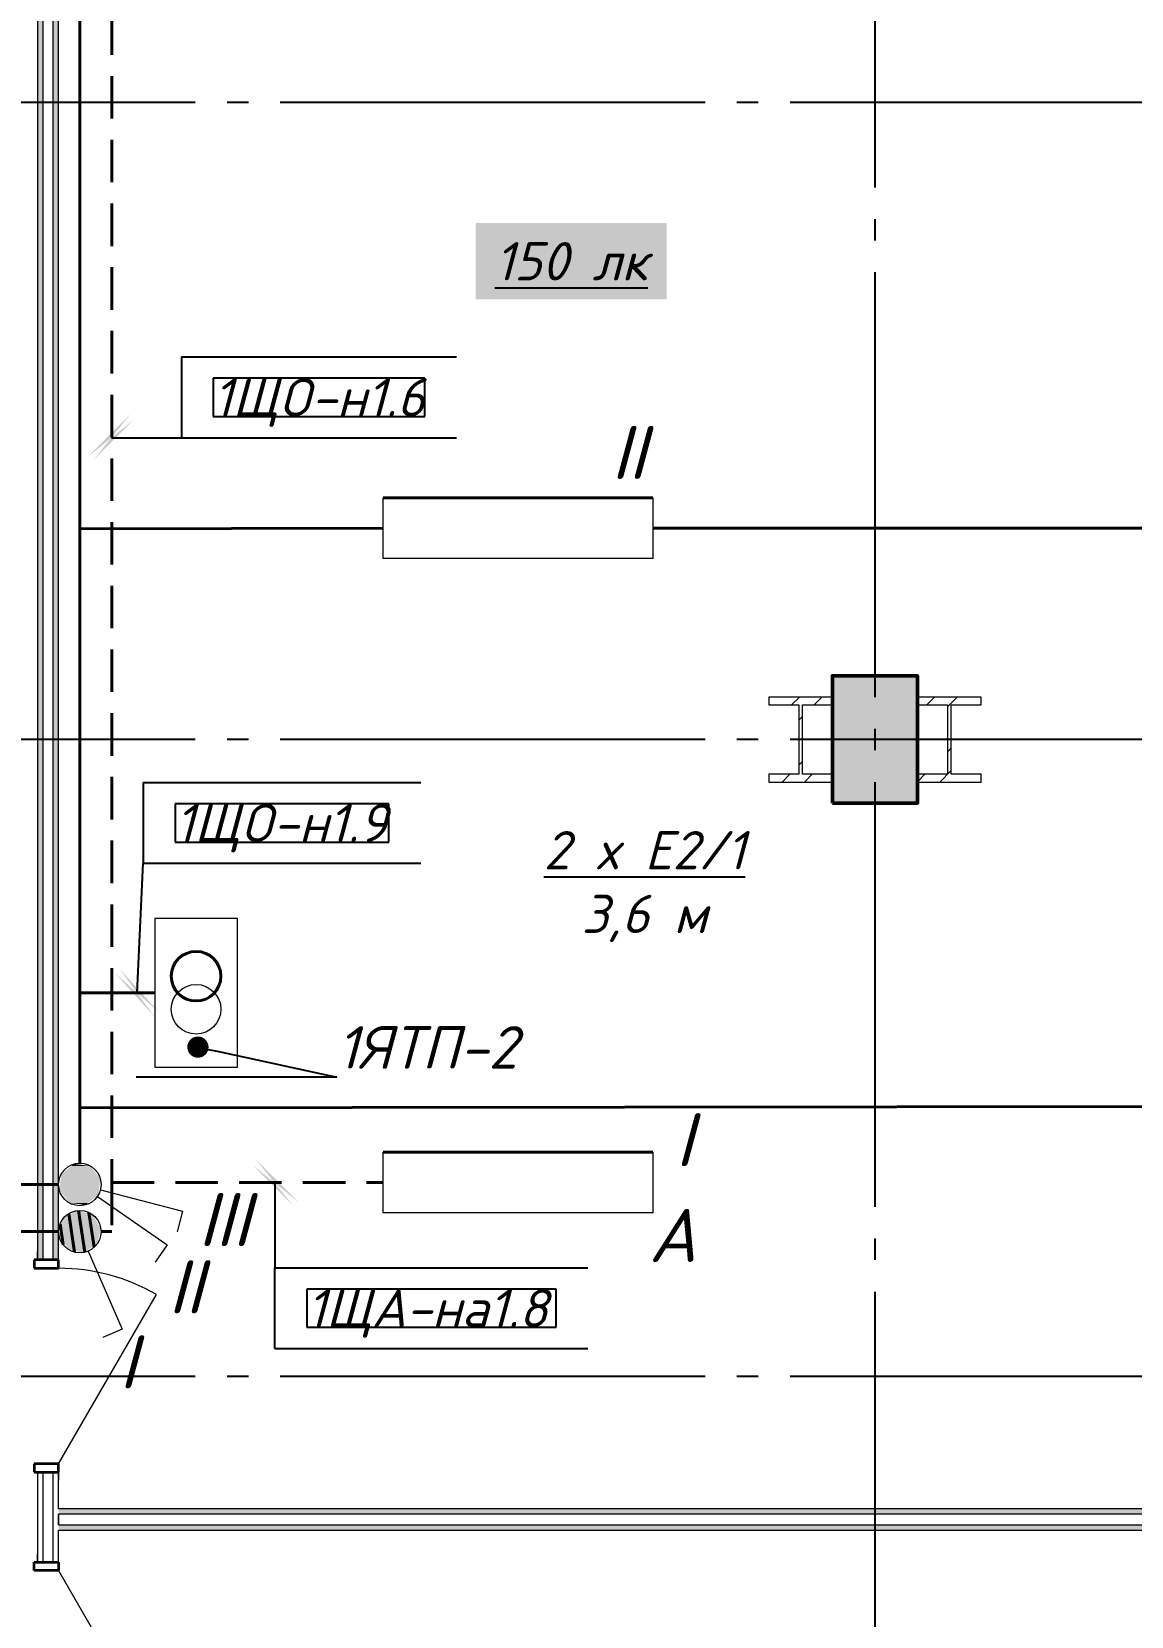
# Model space of a CAD drawing. Header units: millimetres. Extents: x 0 to 1293, y 0 to 420.
# Drawn here: x 418.5 to 470.3, y 148.3 to 222.9 of the extents above; entities that cross this region are included whole.
import ezdxf
from ezdxf import colors
from ezdxf.entities.mleader import LeaderData, LeaderLine
from ezdxf.math import Vec2, Vec3

# ---------------------------------------------------------------- set-up
doc = ezdxf.new("R2010")
doc.units = ezdxf.units.MM
doc.linetypes.add('JIS_02_2.0', pattern=[3, 2, -1])
doc.linetypes.add('ГОСТ 2.303 5', pattern=[24, 20, -1.5, 1, -1.5])
for name, color, linetype in [('@000', 7, 'Continuous'), ('Viewport1ForCustomObjects_0', 7, 'Continuous'), ('Viewport2ForCustomObjects_0', 7, 'Continuous'), ('СПКБ-0000-000-АР#001$0$Двери ArchiCAD', 7, 'Continuous'), ('СПКБ-0000-000-АР#001$0$Колонны новые', 7, 'Continuous'), ('СПКБ-0000-000-АР#001$0$Колонны существующие', 7, 'Continuous'), ('СПКБ-0000-000-АР#001$0$Стены', 7, 'Continuous'), ('Строительные оси', 7, 'Continuous'), ('ЭО_АВАРИЙНОЕ ОСВЕЩЕНИЕ', 7, 'Continuous'), ('ЭО_РАБОЧЕЕ ОСВЕЩЕНИЕ', 7, 'Continuous')]:
    doc.layers.add(name, color=color, linetype=linetype)
for name, color, linetype, lineweight, true_color in [('СПКБ-0000-000-АР#001$0$Двери ArchiCAD_Ном._пера__161', 7, 'Continuous', 13, 0xe11606), ('СПКБ-0000-000-АР#001$0$Двери ArchiCAD_Ном._пера__23', 7, 'Continuous', 35, 0xff6600), ('СПКБ-0000-000-АР#001$0$Двери ArchiCAD_Ном._пера__3', 7, 'Continuous', 18, 0xff6600), ('СПКБ-0000-000-АР#001$0$Колонны новые_Ном._пера__108', 7, 'Continuous', 13, 0xfd8379), ('СПКБ-0000-000-АР#001$0$Колонны существующие_Ном._пера__102', 7, 'Continuous', 13, 0xcccccc), ('СПКБ-0000-000-АР#001$0$Стены_Ном._пера__161', 7, 'Continuous', 13, 0xe11606)]:
    doc.layers.add(name, color=color, linetype=linetype, lineweight=lineweight, true_color=true_color)
doc.layers.add('СПКБ-0000-000-АР#001$0$Колонны новые_Ном._пера__20', color=1, linetype='Continuous', lineweight=20)
doc.layers.add('СПКБ-0000-000-АР#001$0$Колонны существующие_Ном._пера__141', color=7, linetype='Continuous', lineweight=50)
doc.styles.add('1.8', font='isocpeui.ttf', dxfattribs={"height": 1.8})
doc.styles.add('2.5', font='isocpeui.ttf')
doc.styles.add('CustomTextStyle160', font='isocpeui.ttf', dxfattribs={"height": 1.8})
doc.styles.add('CustomTextStyle161', font='isocpeui.ttf', dxfattribs={"height": 1.8})
doc.styles.add('CustomTextStyle208', font='isocpeui.ttf', dxfattribs={"height": 1.8})
pattern_1 = [(0, (0, 0), (0, 75), [0, -75])]
pattern_2 = [(45, (0, 0), (-159.099, 159.099), []), (45, (-53.03, 53.03), (-159.099, 159.099), [])]

# ---------------------------------------------------------------- blocks, each defined once
blk = doc.blocks.new('_Dot')
at = {"color": 0, "linetype": 'ByBlock', "lineweight": -2}
blk.add_line((-0.5, 0), (-1, 0), dxfattribs=at)
at = {"color": 0, "linetype": 'ByBlock', "const_width": 0.5}
blk.add_lwpolyline([(-0.25, 0, 1), (0.25, 0, 1)], format="xyb", close=True, dxfattribs=at)
blk = doc.blocks.new('СПКБ-0000-000-АР#001$0$Стена_36', base_point=(8099.7, 3162.7))
at = {"layer": 'СПКБ-0000-000-АР#001$0$Стены_Ном._пера__161', "linetype": 'Continuous', "lineweight": 13, "true_color": 0xe11606}
h = blk.add_hatch(dxfattribs=at)
h.set_pattern_fill('ГИПС', color=12, style=0, pattern_type=2)
h.set_pattern_definition(pattern_1)
h.paths.add_polyline_path([(17878.4, 3262.7), (8199.7, 3262.7), (8199.7, 3237.7), (17878.4, 3237.7)])
h = blk.add_hatch(dxfattribs=at)
h.set_pattern_fill('ГИПС', color=12, style=0, pattern_type=2)
h.set_pattern_definition(pattern_1)
h.paths.add_polyline_path([(8199.7, 3162.7), (17878.4, 3162.7), (17878.4, 3187.7), (8199.7, 3187.7)])
at = {"layer": 'СПКБ-0000-000-АР#001$0$Стены_Ном._пера__161', "color": 12, "linetype": 'Continuous', "lineweight": 13, "true_color": 0xe11606}
for p, q in [((17878.4, 3237.7), (8199.7, 3237.7)), ((8199.7, 3187.7), (17878.4, 3187.7))]:
    blk.add_line(p, q, dxfattribs=at)
at = {"layer": 'СПКБ-0000-000-АР#001$0$Стены_Ном._пера__161', "color": 12, "linetype": 'Continuous', "lineweight": 13, "true_color": 0xe11606, "flags": 128}
for points in [[(17878.4, 3262.7), (8199.7, 3262.7)], [(8199.7, 3237.7), (8199.7, 3187.7)], [(17878.4, 3162.7), (17878.4, 3262.7)], [(8199.7, 3162.7), (17878.4, 3162.7)]]:
    blk.add_lwpolyline(points, dxfattribs=at)
blk = doc.blocks.new('СПКБ-0000-000-АР#001$0$Однопольная Дверь 19_4')
at = {"layer": 'СПКБ-0000-000-АР#001$0$Двери ArchiCAD_Ном._пера__161', "color": 12, "linetype": 'Continuous', "lineweight": 13, "true_color": 0xe11606}
for p, q in [((-500, 0), (-537, 0)), ((-500, 0), (-500, -25)), ((500, 0), (500, -25)), ((500, 0), (537, 0)), ((-500, -25), (-500, -75)), ((500, -25), (500, -75)), ((-500, -100), (-537, -100)), ((-500, -75), (-500, -100)), ((500, -75), (500, -100)), ((500, -100), (537, -100))]:
    blk.add_line(p, q, dxfattribs=at)
at = {"layer": 'СПКБ-0000-000-АР#001$0$Двери ArchiCAD_Ном._пера__23', "color": 30, "linetype": 'Continuous', "lineweight": 35, "true_color": 0xff6600}
for p, q in [((-460, 0), (-500, 0)), ((-500, 0), (-500, -115)), ((-460, -115), (-460, 0)), ((500, 0), (460, 0)), ((460, 0), (460, -115)), ((500, -115), (500, 0)), ((-500, -115), (-460, -115)), ((460, -115), (500, -115))]:
    blk.add_line(p, q, dxfattribs=at)
at = {"layer": 'СПКБ-0000-000-АР#001$0$Двери ArchiCAD_Ном._пера__3', "color": 30, "linetype": 'Continuous', "lineweight": 18, "true_color": 0xff6600}
blk.add_line((460, 0), (-336.7, 460), dxfattribs=at)
blk.add_arc((460, 0), 920, 150, 180, dxfattribs=at)
blk = doc.blocks.new('СПКБ-0000-000-АР#001$0$Стена_124', base_point=(8099.7, 935.7))
at = {"layer": 'СПКБ-0000-000-АР#001$0$Стены_Ном._пера__161', "linetype": 'Continuous', "lineweight": 13, "true_color": 0xe11606}
h = blk.add_hatch(dxfattribs=at)
h.set_pattern_fill('ГИПС', color=12, style=0, pattern_type=2)
h.set_pattern_definition(pattern_1)
h.paths.add_polyline_path([(8124.7, 16413.5), (8099.7, 16438.5), (8099.7, 4435.9), (8124.7, 4435.9)])
h = blk.add_hatch(dxfattribs=at)
h.set_pattern_fill('ГИПС', color=12, style=0, pattern_type=2)
h.set_pattern_definition(pattern_1)
h.paths.add_polyline_path([(8174.7, 16363.5), (8174.7, 4435.9), (8199.7, 4435.9), (8199.7, 16338.5)])
h = blk.add_hatch(dxfattribs=at)
h.set_pattern_fill('ГИПС', color=12, style=0, pattern_type=2)
h.set_pattern_definition(pattern_1)
h.paths.add_polyline_path([(8099.7, 3012.4), (8124.7, 3012.4), (8124.7, 3435.9), (8099.7, 3435.9)])
h = blk.add_hatch(dxfattribs=at)
h.set_pattern_fill('ГИПС', color=12, style=0, pattern_type=2)
h.set_pattern_definition(pattern_1)
h.paths.add_polyline_path([(8199.7, 3435.9), (8174.7, 3435.9), (8174.7, 3012.4), (8199.7, 3012.4)])
at = {"layer": 'СПКБ-0000-000-АР#001$0$Стены_Ном._пера__161', "color": 12, "linetype": 'Continuous', "lineweight": 13, "true_color": 0xe11606}
for p, q in [((8124.7, 16413.5), (8124.7, 4435.9)), ((8174.7, 4435.9), (8174.7, 16363.5)), ((8099.7, 4435.9), (8099.7, 4472.9)), ((8124.7, 4435.9), (8099.7, 4435.9)), ((8174.7, 4435.9), (8124.7, 4435.9)), ((8199.7, 4435.9), (8174.7, 4435.9)), ((8199.7, 4435.9), (8199.7, 4472.9)), ((8099.7, 3435.9), (8099.7, 3398.9)), ((8124.7, 3435.9), (8099.7, 3435.9)), ((8124.7, 3435.9), (8124.7, 3012.4)), ((8174.7, 3435.9), (8124.7, 3435.9)), ((8174.7, 3012.4), (8174.7, 3435.9)), ((8199.7, 3435.9), (8174.7, 3435.9)), ((8199.7, 3435.9), (8199.7, 3398.9)), ((8099.7, 3012.4), (8099.7, 3049.4)), ((8124.7, 3012.4), (8099.7, 3012.4)), ((8174.7, 3012.4), (8124.7, 3012.4)), ((8199.7, 3012.4), (8174.7, 3012.4)), ((8199.7, 3012.4), (8199.7, 3049.4))]:
    blk.add_line(p, q, dxfattribs=at)
at = {"layer": 'СПКБ-0000-000-АР#001$0$Стены_Ном._пера__161', "color": 12, "linetype": 'Continuous', "lineweight": 13, "true_color": 0xe11606, "flags": 128}
for points in [[(8099.7, 16438.5), (8099.7, 4435.9)], [(8199.7, 4435.9), (8199.7, 16338.5)], [(8099.7, 3435.9), (8099.7, 3012.4)], [(8199.7, 3262.7), (8199.7, 3435.9)], [(8199.7, 3187.7), (8199.7, 3237.7)], [(8199.7, 3012.4), (8199.7, 3162.7)]]:
    blk.add_lwpolyline(points, dxfattribs=at)
at = {"layer": 'СПКБ-0000-000-АР#001$0$Двери ArchiCAD', "color": 21, "linetype": 'Continuous', "lineweight": 18, "true_color": 0xff9955, "zscale": 1000, "rotation": 270}
blk.add_blockref('СПКБ-0000-000-АР#001$0$Однопольная Дверь 19_4', (8199.7, 3935.9), dxfattribs=at)
at = {"layer": 'СПКБ-0000-000-АР#001$0$Двери ArchiCAD', "color": 21, "linetype": 'Continuous', "lineweight": 18, "true_color": 0xff9955, "xscale": -1, "zscale": 1000, "rotation": 270}
blk.add_blockref('СПКБ-0000-000-АР#001$0$Однопольная Дверь 19_4', (8199.7, 2512.4), dxfattribs=at)
blk = doc.blocks.new('СПКБ-0000-000-АР#001$0$Колонна_17', base_point=(12043.1, 6885.7))
at = {"layer": 'СПКБ-0000-000-АР#001$0$Колонны существующие_Ном._пера__102', "linetype": 'Continuous', "lineweight": 13, "true_color": 0xcccccc}
blk.add_hatch(color=254, dxfattribs=at).paths.add_polyline_path([(11843.1, 6585.7), (12243.1, 6585.7), (12243.1, 7185.7), (11843.1, 7185.7)])
at = {"layer": 'СПКБ-0000-000-АР#001$0$Колонны существующие_Ном._пера__141', "color": 7, "linetype": 'Continuous', "lineweight": 50, "flags": 128}
blk.add_lwpolyline([(11843.1, 6585.7), (12243.1, 6585.7), (12243.1, 7185.7), (11843.1, 7185.7)], close=True, dxfattribs=at)
blk = doc.blocks.new('СПКБ-0000-000-АР#001$0$Колонна_75', base_point=(12393.1, 6885.7))
at = {"layer": 'СПКБ-0000-000-АР#001$0$Колонны новые_Ном._пера__108', "linetype": 'Continuous', "lineweight": 13, "true_color": 0xfd8379}
h = blk.add_hatch(dxfattribs=at)
h.set_pattern_fill('СТАЛЬ', color=11, style=0, pattern_type=2)
h.set_pattern_definition(pattern_2)
h.paths.add_polyline_path([(12243.1, 6685.7), (12543.1, 6685.7), (12543.1, 6722.4), (12401.9, 6722.4), (12401.9, 7049.1), (12543.1, 7049.1), (12543.1, 7085.7), (12243.1, 7085.7), (12243.1, 7049.1), (12384.4, 7049.1), (12384.4, 6722.4), (12243.1, 6722.4)])
at = {"layer": 'СПКБ-0000-000-АР#001$0$Колонны новые_Ном._пера__20', "color": 1, "linetype": 'Continuous', "lineweight": 20}
for p, q in [((12543.1, 7085.7), (12243.1, 7085.7)), ((12243.1, 7085.7), (12243.1, 7049.1)), ((12243.1, 7049.1), (12384.4, 7049.1)), ((12384.4, 7049.1), (12384.4, 6722.4)), ((12401.9, 6722.4), (12401.9, 7049.1)), ((12401.9, 7049.1), (12543.1, 7049.1)), ((12543.1, 7049.1), (12543.1, 7085.7)), ((12384.4, 6722.4), (12243.1, 6722.4)), ((12243.1, 6722.4), (12243.1, 6685.7)), ((12543.1, 6722.4), (12401.9, 6722.4)), ((12543.1, 6685.7), (12543.1, 6722.4)), ((12243.1, 6685.7), (12543.1, 6685.7))]:
    blk.add_line(p, q, dxfattribs=at)
blk = doc.blocks.new('СПКБ-0000-000-АР#001$0$Колонна_76', base_point=(11693.1, 6885.7))
at = {"layer": 'СПКБ-0000-000-АР#001$0$Колонны новые_Ном._пера__108', "linetype": 'Continuous', "lineweight": 13, "true_color": 0xfd8379}
h = blk.add_hatch(dxfattribs=at)
h.set_pattern_fill('СТАЛЬ', color=11, style=0, pattern_type=2)
h.set_pattern_definition(pattern_2)
h.paths.add_polyline_path([(11843.1, 6685.7), (11843.1, 6722.4), (11701.9, 6722.4), (11701.9, 7049.1), (11843.1, 7049.1), (11843.1, 7085.7), (11543.1, 7085.7), (11543.1, 7049.1), (11684.4, 7049.1), (11684.4, 6722.4), (11543.1, 6722.4), (11543.1, 6685.7)])
at = {"layer": 'СПКБ-0000-000-АР#001$0$Колонны новые_Ном._пера__20', "color": 1, "linetype": 'Continuous', "lineweight": 20}
for p, q in [((11843.1, 7085.7), (11543.1, 7085.7)), ((11543.1, 7085.7), (11543.1, 7049.1)), ((11543.1, 7049.1), (11684.4, 7049.1)), ((11684.4, 7049.1), (11684.4, 6722.4)), ((11701.9, 6722.4), (11701.9, 7049.1)), ((11701.9, 7049.1), (11843.1, 7049.1)), ((11843.1, 7049.1), (11843.1, 7085.7)), ((11684.4, 6722.4), (11543.1, 6722.4)), ((11543.1, 6722.4), (11543.1, 6685.7)), ((11843.1, 6722.4), (11701.9, 6722.4)), ((11843.1, 6685.7), (11843.1, 6722.4)), ((11543.1, 6685.7), (11843.1, 6685.7))]:
    blk.add_line(p, q, dxfattribs=at)
blk = doc.blocks.new('*E595')
at = {"layer": 'СПКБ-0000-000-АР#001$0$Колонны новые', "color": 1, "lineweight": 20, "xscale": 0.01, "yscale": 0.01, "zscale": 0.01}
for name, p in [('СПКБ-0000-000-АР#001$0$Колонна_76', (393.25, 119.5)), ('СПКБ-0000-000-АР#001$0$Колонна_75', (400.25, 119.5))]:
    blk.add_blockref(name, p, dxfattribs=at)
at = {"layer": 'СПКБ-0000-000-АР#001$0$Колонны существующие', "color": 7, "lineweight": 50, "xscale": 0.01, "yscale": 0.01, "zscale": 0.01}
blk.add_blockref('СПКБ-0000-000-АР#001$0$Колонна_17', (396.75, 119.5), dxfattribs=at)
at = {"layer": 'СПКБ-0000-000-АР#001$0$Стены', "color": 12, "lineweight": 13, "true_color": 0xe11606, "xscale": 0.01, "yscale": 0.01, "zscale": 0.01}
for name, p in [('СПКБ-0000-000-АР#001$0$Стена_124', (357.316, 60)), ('СПКБ-0000-000-АР#001$0$Стена_36', (357.316, 82.27))]:
    blk.add_blockref(name, p, dxfattribs=at)
blk = doc.blocks.new('*E596')
at = {"layer": 'Строительные оси', "color": 3, "linetype": 'ГОСТ 2.303 5', "lineweight": 25}
for p, q in [((418.188, 318), (418.188, 14)), ((578.188, 158), (14.188, 158)), ((578.188, 128), (14.188, 128)), ((578.188, 98), (14.188, 98))]:
    blk.add_line(p, q, dxfattribs=at)
at = {"layer": 'ЭО_АВАРИЙНОЕ ОСВЕЩЕНИЕ', "color": 1, "linetype": 'JIS_02_2.0', "lineweight": 40}
for p, q in [((382.253, 165.238), (382.253, 107.138)), ((382.253, 107.138), (395.036, 107.138)), ((382.253, 107.138), (382.253, 104.828)), ((379.753, 104.828), (376.801, 104.828)), ((382.253, 104.828), (381.753, 104.828))]:
    blk.add_line(p, q, dxfattribs=at)
at = {"layer": 'ЭО_АВАРИЙНОЕ ОСВЕЩЕНИЕ', "color": 1, "lineweight": 40}
for p, q in [((395.036, 108.563), (407.726, 108.563)), ((380.227, 105.679), (380.499, 103.861)), ((380.687, 105.826), (380.981, 103.854)), ((381.183, 105.731), (381.428, 104.09)), ((379.819, 105.186), (379.965, 104.213))]:
    blk.add_line(p, q, dxfattribs=at)
at = {"layer": 'ЭО_АВАРИЙНОЕ ОСВЕЩЕНИЕ', "color": 7, "lineweight": 0}
for p, q in [((395.036, 105.713), (395.036, 108.563)), ((407.726, 108.563), (407.726, 105.713)), ((407.726, 105.713), (395.036, 105.713)), ((381.152, 103.911), (382.746, 100.242)), ((382.746, 100.242), (381.828, 99.844))]:
    blk.add_line(p, q, dxfattribs=at)
blk.add_circle((380.753, 104.828), 1, dxfattribs=at)
at = {"layer": 'ЭО_АВАРИЙНОЕ ОСВЕЩЕНИЕ', "color": 1, "lineweight": 0}
for points in [[(379.949, 105.423), (379.838, 104.976), (381.742, 104.976)], [(380.297, 105.632), (379.949, 105.423), (381.473, 105.423)], [(379.949, 105.423), (381.473, 105.423), (381.742, 104.976)], [(380.606, 105.817), (380.297, 105.632), (381.348, 105.632)], [(380.297, 105.632), (381.348, 105.632), (381.473, 105.423)], [(379.838, 104.976), (379.764, 104.681), (381.668, 104.681)], [(379.764, 104.681), (380.033, 104.233), (381.557, 104.233)], [(379.764, 104.681), (381.668, 104.681), (381.557, 104.233)], [(379.838, 104.976), (381.742, 104.976), (381.668, 104.681)], [(380.033, 104.233), (380.158, 104.024), (381.209, 104.024)], [(380.033, 104.233), (381.557, 104.233), (381.209, 104.024)], [(380.158, 104.024), (381.209, 104.024), (380.901, 103.839)]]:
    blk.add_solid(points, dxfattribs=at)
at = {"layer": 'ЭО_РАБОЧЕЕ ОСВЕЩЕНИЕ', "color": 5, "lineweight": 40}
for p, q in [((380.753, 168.769), (380.753, 137.927)), ((395.036, 139.378), (407.726, 139.378)), ((380.753, 137.927), (395.036, 137.945)), ((380.753, 137.927), (380.753, 116.074)), ((444.99, 137.953), (407.726, 137.953)), ((380.753, 116.074), (384.281, 116.077)), ((380.753, 116.074), (380.753, 110.665)), ((451.335, 110.747), (380.753, 110.665)), ((380.753, 110.665), (380.753, 108.051)), ((377.753, 107.051), (379.753, 107.051))]:
    blk.add_line(p, q, dxfattribs=at)
at = {"layer": 'ЭО_РАБОЧЕЕ ОСВЕЩЕНИЕ', "color": 7, "lineweight": 0}
for p, q in [((395.036, 136.528), (395.036, 139.378)), ((407.726, 139.378), (407.726, 136.528)), ((407.726, 136.528), (395.036, 136.528)), ((388.17, 119.579), (384.281, 119.579)), ((384.281, 119.579), (384.281, 112.579)), ((388.17, 112.579), (388.17, 119.579)), ((384.281, 112.579), (388.17, 112.579)), ((381.721, 106.798), (385.591, 105.788)), ((381.576, 106.482), (384.867, 104.209)), ((385.591, 105.788), (385.338, 104.82)), ((384.867, 104.209), (384.299, 103.386))]:
    blk.add_line(p, q, dxfattribs=at)
at = {"layer": 'ЭО_РАБОЧЕЕ ОСВЕЩЕНИЕ', "color": 5, "lineweight": 40}
blk.add_circle((386.226, 116.857), 1.167, dxfattribs=at)
at = {"layer": 'ЭО_РАБОЧЕЕ ОСВЕЩЕНИЕ', "color": 7, "lineweight": 0}
for centre, radius in [((386.226, 115.301), 1.167), ((380.753, 107.051), 1)]:
    blk.add_circle(centre, radius, dxfattribs=at)
at = {"layer": 'ЭО_РАБОЧЕЕ ОСВЕЩЕНИЕ', "color": 5, "lineweight": 40}
for points in [[(379.884, 107.545), (379.855, 107.316), (381.717, 107.316)], [(380.366, 107.92), (379.884, 107.545), (381.539, 107.545)], [(379.884, 107.545), (381.539, 107.545), (381.717, 107.316)], [(380.488, 108.015), (380.366, 107.92), (381.247, 107.92)], [(380.366, 107.92), (381.247, 107.92), (381.539, 107.545)], [(379.855, 107.316), (379.789, 106.786), (381.651, 106.786)], [(379.789, 106.786), (379.967, 106.556), (381.622, 106.556)], [(379.789, 106.786), (381.651, 106.786), (381.622, 106.556)], [(379.855, 107.316), (381.717, 107.316), (381.651, 106.786)], [(379.967, 106.556), (380.259, 106.181), (381.14, 106.181)], [(379.967, 106.556), (381.622, 106.556), (381.14, 106.181)], [(380.259, 106.181), (381.14, 106.181), (381.018, 106.086)]]:
    blk.add_solid(points, dxfattribs=at)
blk = doc.blocks.new('CustomObjectsInViewport1_0')
at = {"layer": 'ЭО_АВАРИЙНОЕ ОСВЕЩЕНИЕ'}
for p, q in [((429.936, 168.702), (429.936, 164.712)), ((429.936, 164.712), (444.677, 164.712)), ((429.936, 160.912), (429.936, 164.712)), ((429.936, 160.912), (444.677, 160.912))]:
    blk.add_line(p, q, dxfattribs=at)
at = {"layer": 'ЭО_АВАРИЙНОЕ ОСВЕЩЕНИЕ', "color": 7, "true_color": 0xffffff}
for p, q in [((443.177, 163.712), (431.436, 163.712)), ((431.436, 163.712), (431.436, 161.912)), ((443.177, 161.912), (443.177, 163.712)), ((431.436, 161.912), (443.177, 161.912)), ((431.436, 161.912), (431.436, 161.912))]:
    blk.add_line(p, q, dxfattribs=at)
at = {"layer": 'ЭО_АВАРИЙНОЕ ОСВЕЩЕНИЕ'}
blk.add_solid([(431.042, 167.808), (429.042, 169.808), (428.83, 169.596), (430.83, 167.596)], dxfattribs=at)
at = {"layer": 'ЭО_РАБОЧЕЕ ОСВЕЩЕНИЕ'}
for p, q in [((425.534, 207.599), (438.491, 207.599)), ((425.534, 207.599), (425.534, 203.799)), ((422.239, 203.799), (425.534, 203.799)), ((425.534, 203.799), (438.491, 203.799)), ((423.739, 187.558), (436.8, 187.558)), ((423.739, 187.558), (423.739, 183.758)), ((423.446, 177.66), (423.739, 183.758)), ((423.739, 183.758), (436.8, 183.758))]:
    blk.add_line(p, q, dxfattribs=at)
at = {"layer": 'ЭО_РАБОЧЕЕ ОСВЕЩЕНИЕ', "color": 7, "true_color": 0xffffff}
for p, q in [((436.991, 206.599), (427.034, 206.599)), ((427.034, 206.599), (427.034, 204.799)), ((436.991, 204.799), (436.991, 206.599)), ((427.034, 204.799), (436.991, 204.799)), ((427.034, 204.799), (427.034, 204.799)), ((435.3, 186.558), (425.239, 186.558)), ((425.239, 186.558), (425.239, 184.758)), ((435.3, 184.758), (435.3, 186.558)), ((425.239, 184.758), (435.3, 184.758)), ((425.239, 184.758), (425.239, 184.758))]:
    blk.add_line(p, q, dxfattribs=at)
at = {"layer": 'ЭО_РАБОЧЕЕ ОСВЕЩЕНИЕ'}
for points in [[(423.133, 204.905), (421.133, 202.905), (421.345, 202.693), (423.345, 204.693)], [(422.384, 178.606), (424.286, 176.512), (424.508, 176.714), (422.606, 178.808)]]:
    blk.add_solid(points, dxfattribs=at)
at = {"layer": 'ЭО_АВАРИЙНОЕ ОСВЕЩЕНИЕ', "style": 'CustomTextStyle208'}
blk.add_text('1ЩА-на1.8', height=1.8, dxfattribs=at).set_placement((431.436, 161.912))
at = {"layer": 'ЭО_РАБОЧЕЕ ОСВЕЩЕНИЕ'}
for s, style, p in [('1ЩO-н1.6', 'CustomTextStyle160', (427.034, 204.799)), ('1ЩO-н1.9', 'CustomTextStyle161', (425.239, 184.758))]:
    blk.add_text(s, height=1.8, dxfattribs=dict(at, style=style)).set_placement(p)

msp = doc.modelspace()

# ---------------------------------------------------------------- block references
at = {"layer": '@000', "color": 1, "linetype": 'JIS_02_2.0', "lineweight": 40}
msp.add_blockref('*E595', (61.438, 70.086), dxfattribs=at)
at = {"layer": 'Viewport1ForCustomObjects_0'}
msp.add_blockref('CustomObjectsInViewport1_0', (0, 0), dxfattribs=at)
at = {"layer": 'Viewport2ForCustomObjects_0'}
msp.add_blockref('*E596', (40, 61.586), dxfattribs=at)

# ---------------------------------------------------------------- texts
at = {"layer": 'ЭО_АВАРИЙНОЕ ОСВЕЩЕНИЕ', "char_height": 2.5, "attachment_point": 5, "style": '2.5'}
for insert in [(449.203, 170.747), (423.01, 160.288)]:
    msp.add_mtext('I', dxfattribs=dict(at, insert=insert))
at = {"layer": 'ЭО_АВАРИЙНОЕ ОСВЕЩЕНИЕ', "color": 1, "insert": (448.661, 166.236), "char_height": 2.5, "attachment_point": 5, "style": '2.5'}
msp.add_mtext('А', dxfattribs=at)
at = {"layer": 'ЭО_РАБОЧЕЕ ОСВЕЩЕНИЕ', "insert": (443.89, 212.108), "char_height": 1.8, "attachment_point": 5, "style": '1.8', "bg_fill": 1, "box_fill_scale": 1.5, "bg_fill_color": 7, "bg_fill_true_color": 16777215, "bg_fill_transparency": 0}
msp.add_mtext('{\\L150 лк}', dxfattribs=at)
at = {"layer": 'ЭО_РАБОЧЕЕ ОСВЕЩЕНИЕ', "attachment_point": 5}
for s, insert, char_height, style in [('II', (446.583, 203.108), 2.5, '2.5'), ('{\\L2 x Е2/1\\P}3,6 м', (447.335, 182.666), 1.8, '1.8'), ('III', (427.539, 166.985), 2.5, '2.5'), ('II', (425.721, 163.819), 2.5, '2.5')]:
    msp.add_mtext(s, dxfattribs=dict(at, insert=insert, char_height=char_height, style=style))

# ---------------------------------------------------------------- leaders
at = {"layer": 'ЭО_РАБОЧЕЕ ОСВЕЩЕНИЕ'}
ml = msp.add_multileader_mtext('Standard', dxfattribs=at)
ml.set_content('1ЯТП-2', color=256, style='2.5')
ml.set_leader_properties()
ml.set_arrow_properties(name='DOT')
ml.build(insert=Vec2(0, 0))
ml.multileader.update_dxf_attribs({"text_left_attachment_type": 6, "text_right_attachment_type": 6, "dogleg_length": 0, "arrow_head_size": 1})
ctx = ml.context
ctx.base_point, ctx.char_height, ctx.arrow_head_size, ctx.landing_gap_size, ctx.plane_origin = Vec3(432.856, 173.69), 2, 1, 0, Vec3(473.216, 153.236)
ctx.left_attachment, ctx.right_attachment = 6, 6
notes = []
notes.append((ctx, [(1, (1, 1, 0), (432.856, 173.69), (1, 0), 0, [(1, [(426.312, 175.103)], 0, [])])]))
ctx.mtext.insert, ctx.mtext.flow_direction = Vec3(432.856, 176.09), 5
for ctx, leaders in notes:
    for number, flags, end, landing, length, lines in leaders:
        leader = LeaderData()
        leader.index, (leader.has_last_leader_line, leader.has_dogleg_vector, leader.attachment_direction) = number, flags
        leader.last_leader_point, leader.dogleg_vector, leader.dogleg_length = Vec3(end), Vec3(landing), length
        for number, points, colour, breaks in lines:
            line = LeaderLine()
            line.index, line.vertices, line.color, line.breaks = number, Vec3.list(points), colors.encode_raw_color(colour), breaks
            leader.lines.append(line)
        ctx.leaders.append(leader)

doc.saveas('drawing.dxf')
